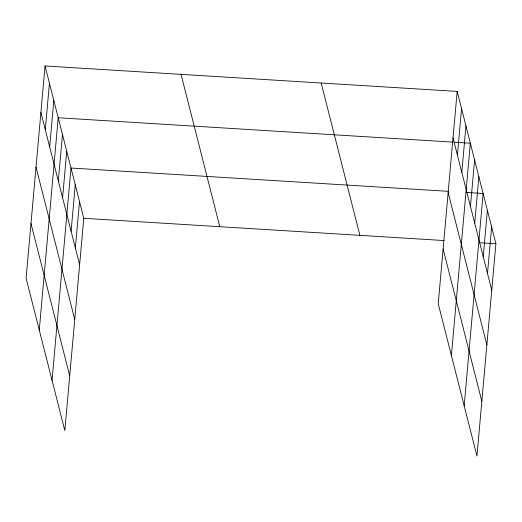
<?xml version="1.0" encoding="UTF-8"?>
<svg xmlns="http://www.w3.org/2000/svg" width="522" height="522" viewBox="0 0 522 522"><rect width="100%" height="100%" fill="white"/><g stroke="black" fill="none" stroke-linecap="round" stroke-linejoin="round"><path stroke-width="0.78" d="M45.049 65.968L26.1 278.252L64.826 430.591L83.774 218.3L45.049 65.968L457.174 91.409L495.9 243.748L476.951 456.032L438.226 303.7L457.174 91.409M45.29 129.684L49.433 83.226M49.681 146.95L53.825 100.492M39.267 330.048L58.216 117.757L452.528 142.101M58.327 180.971L62.477 134.513M62.588 197.727L66.731 151.269M52.05 380.323L70.992 168.032L448.313 191.326M71.109 231.239L75.253 184.788M75.37 247.996L79.514 201.544M457.416 155.125L461.559 108.674M461.807 172.39L465.95 125.939M451.393 355.495L470.342 143.204L454.147 142.206M470.452 206.412L474.602 159.96M474.713 223.168L478.857 176.717M464.175 405.764L483.118 193.473L466.12 192.422M483.235 256.687L487.378 210.229M487.496 273.443L491.639 226.985M83.774 218.3L444.091 240.544M479.711 242.743L495.9 243.748M453.024 137.867L491.757 290.199M448.144 192.592L486.869 344.925M443.113 248.974L481.839 401.307M321.174 83.011L359.899 235.35M181.049 74.359L219.775 226.698M40.899 112.419L79.631 264.752M36.018 167.144L74.744 319.477M30.987 223.527L69.713 375.866"/></g></svg>
